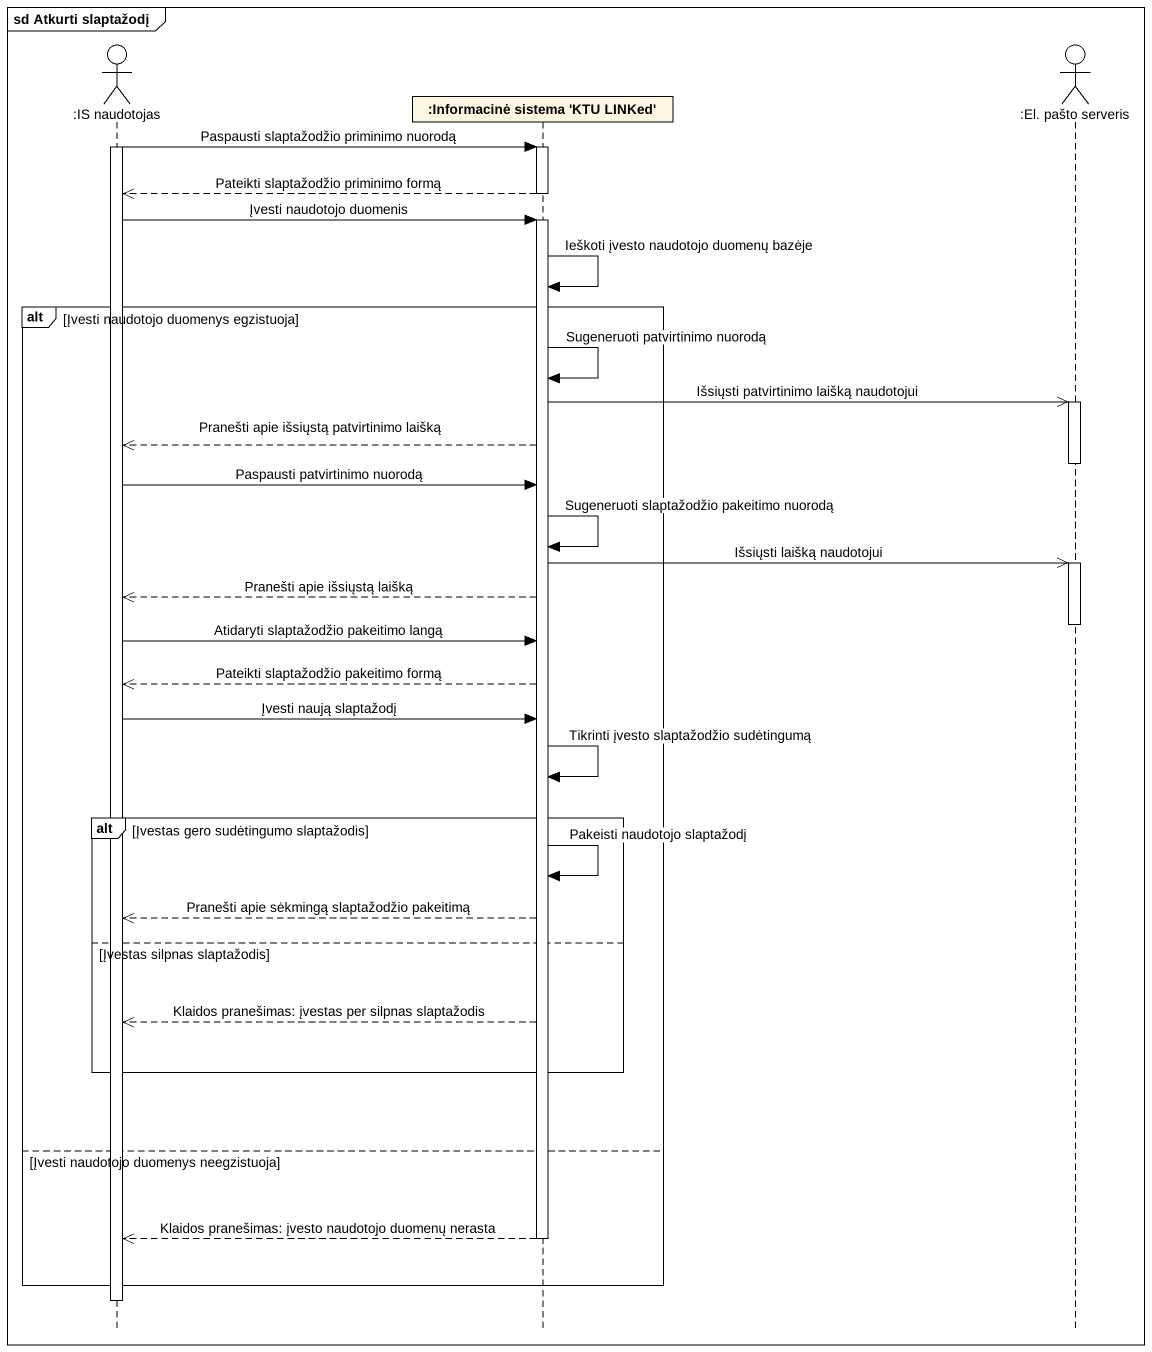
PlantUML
@startuml
mainframe sd Atkurti slaptažodį
hide footbox
actor ":IS naudotojas" as IS_naudotojas
participant ":Informacinė sistema 'KTU LINKed'" as Informacinė_sistema_KTU
actor ":El. pašto serveris" as El_pašto_serveris

activate IS_naudotojas
IS_naudotojas -> Informacinė_sistema_KTU : Paspausti slaptažodžio priminimo nuorodą
activate Informacinė_sistema_KTU
Informacinė_sistema_KTU -->> IS_naudotojas : Pateikti slaptažodžio priminimo formą
deactivate Informacinė_sistema_KTU
IS_naudotojas -> Informacinė_sistema_KTU : Įvesti naudotojo duomenis
activate Informacinė_sistema_KTU
Informacinė_sistema_KTU -> Informacinė_sistema_KTU : Ieškoti įvesto naudotojo duomenų bazėje
alt Įvesti naudotojo duomenys egzistuoja
  Informacinė_sistema_KTU -> Informacinė_sistema_KTU : Sugeneruoti patvirtinimo nuorodą
  Informacinė_sistema_KTU ->> El_pašto_serveris : Išsiųsti patvirtinimo laišką naudotojui
  activate El_pašto_serveris
  Informacinė_sistema_KTU -->> IS_naudotojas : Pranešti apie išsiųstą patvirtinimo laišką
  deactivate El_pašto_serveris
  IS_naudotojas -> Informacinė_sistema_KTU : Paspausti patvirtinimo nuorodą
  Informacinė_sistema_KTU -> Informacinė_sistema_KTU : Sugeneruoti slaptažodžio pakeitimo nuorodą
  Informacinė_sistema_KTU ->> El_pašto_serveris : Išsiųsti laišką naudotojui
  activate El_pašto_serveris
  Informacinė_sistema_KTU -->> IS_naudotojas : Pranešti apie išsiųstą laišką
  deactivate El_pašto_serveris
  IS_naudotojas -> Informacinė_sistema_KTU : Atidaryti slaptažodžio pakeitimo langą
  Informacinė_sistema_KTU -->> IS_naudotojas : Pateikti slaptažodžio pakeitimo formą
  IS_naudotojas -> Informacinė_sistema_KTU : Įvesti naują slaptažodį
  Informacinė_sistema_KTU -> Informacinė_sistema_KTU : Tikrinti įvesto slaptažodžio sudėtingumą
  alt Įvestas gero sudėtingumo slaptažodis
    Informacinė_sistema_KTU -> Informacinė_sistema_KTU : Pakeisti naudotojo slaptažodį
    Informacinė_sistema_KTU -->> IS_naudotojas : Pranešti apie sėkmingą slaptažodžio pakeitimą
  else Įvestas silpnas slaptažodis
    Informacinė_sistema_KTU -->> IS_naudotojas : Klaidos pranešimas: įvestas per silpnas slaptažodis
  end
else Įvesti naudotojo duomenys neegzistuoja
  Informacinė_sistema_KTU -->> IS_naudotojas : Klaidos pranešimas: įvesto naudotojo duomenų nerasta
  deactivate Informacinė_sistema_KTU
end
deactivate IS_naudotojas
@enduml
